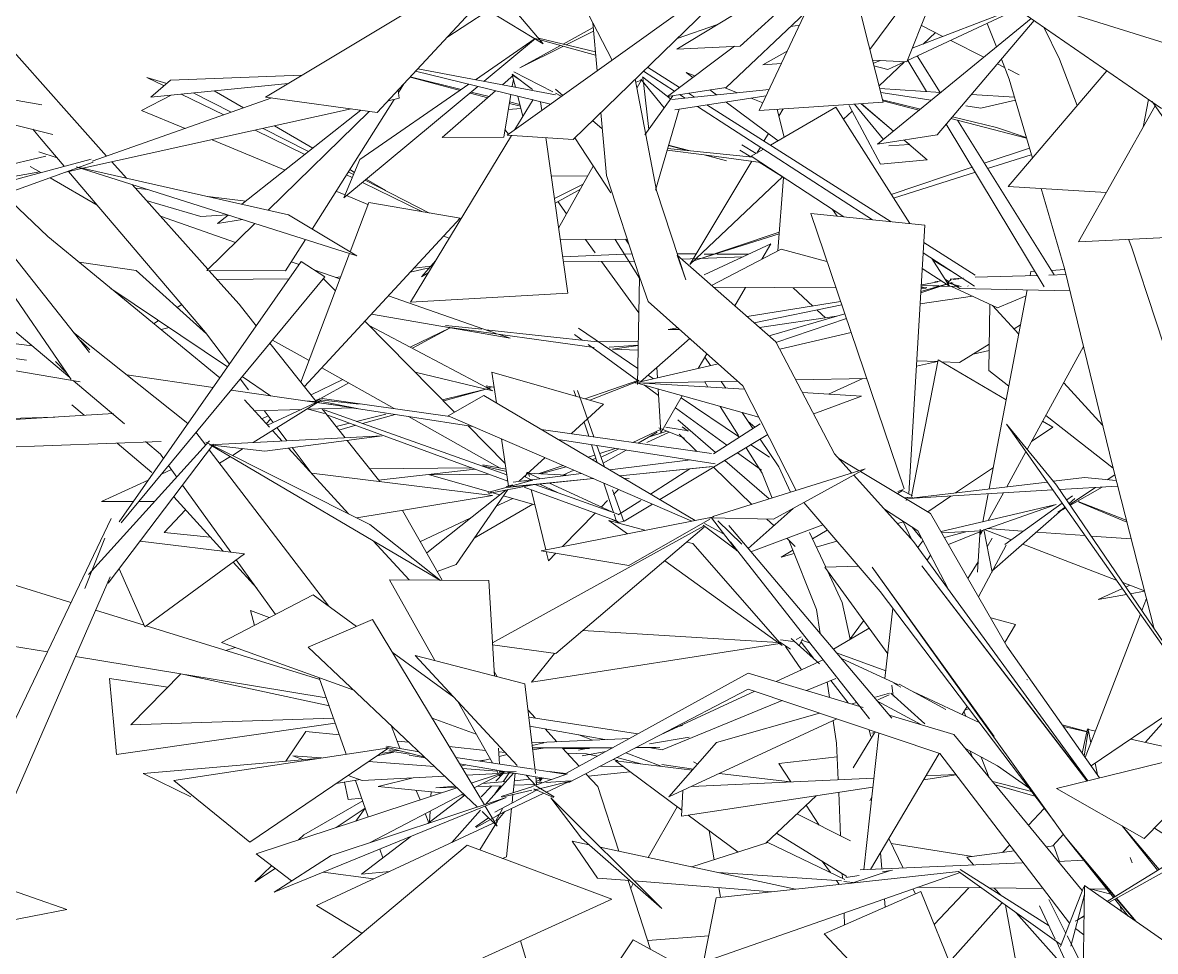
# Model space of a CAD drawing. Header units: millimetres. Extents: x 78096 to 288885, y -20632 to 149556.
# Drawn here: x 250220.4 to 250579.6, y 94909.9 to 95204.4 of the extents above; entities that cross this region are included whole.
import ezdxf

# ---------------------------------------------------------------- set-up
doc = ezdxf.new("R2010")
doc.units = ezdxf.units.MM
doc.layers.add('G-IMPT', color=8, linetype='Continuous', lineweight=9)
doc.layers.add('L-PLNT', color=71, linetype='Continuous', lineweight=9)

# ---------------------------------------------------------------- blocks, each defined once
blk = doc.blocks.new('ZZ-V - Tree Broadleaf 2 - 3dtree rotund SIMPLU-4826084-TOMH A-A')
at = {"layer": 'G-IMPT'}
for p, q in [((24677.07, 95211.89), (24689.08, 95197.71)), ((24689.08, 95197.71), (24671.55, 95208.28)), ((24710.91, 95192.57), (24703.16, 95207.41)), ((24695.35, 95197.64), (24704.9, 95202.92)), ((24706.13, 95189.14), (24704.78, 95204.31)), ((24731.51, 95199.39), (24744.38, 95203.88)), ((24767.59, 95203.23), (24770.33, 95203.64)), ((24808.99, 95203.5), (24815.84, 95200.04)), ((24832.77, 95196.75), (24829.83, 95204.18)), ((24852.81, 95192.83), (24847.77, 95203)), ((24667.6, 95186.33), (24686.55, 95199.42)), ((24686.66, 95199.39), (24670.32, 95185.81)), ((24685.78, 95199.6), (24705.69, 95194.14)), ((24687.56, 95199.51), (24705.59, 95195.17)), ((24705.01, 95201.68), (24696.38, 95197.39)), ((24681.61, 95190.04), (24694.55, 95197.19)), ((24695.48, 95196.94), (24681.61, 95190.04)), ((24818.3, 95198.8), (24828.8, 95193.5)), ((24804.71, 95192.46), (24810.66, 95182.59)), ((24807.69, 95193.85), (24814.9, 95182.31)), ((24836.86, 95186.45), (24834.35, 95192.79)), ((24858.44, 95178.12), (24852.81, 95192.83)), ((24648.55, 95189), (24691.35, 95178.56)), ((24649.29, 95189.8), (24692.95, 95181.52)), ((24679.69, 95188.85), (24692.08, 95182.5)), ((24720.84, 95189.04), (24730.68, 95182.65)), ((24722.12, 95190.28), (24732.27, 95183.85)), ((24734.41, 95188.64), (24736.54, 95187.06)), ((24734.41, 95188.64), (24737.19, 95187.54)), ((24833.1, 95191.33), (24835.38, 95190.18)), ((24836.47, 95189.63), (24840.01, 95187.84)), ((24570.85, 95186.14), (24564.66, 95180.81)), ((24564.66, 95180.81), (24608.18, 95185.17)), ((24570.85, 95186.14), (24612.55, 95187.78)), ((24643.14, 95182.28), (24644.87, 95185.02)), ((24646.82, 95187.13), (24662.69, 95182.94)), ((24646.9, 95187.22), (24663.08, 95183.2)), ((24676.13, 95184.71), (24679.61, 95187.77)), ((24679.21, 95188.07), (24685.65, 95183.25)), ((24680.24, 95183.93), (24679.21, 95187.91)), ((24679.21, 95187.91), (24681.32, 95186.49)), ((24679.25, 95184.31), (24679.6, 95186.39)), ((24724.99, 95151.23), (24718.2, 95186.47)), ((24718.38, 95185.53), (24720.18, 95186.17)), ((24718.75, 95183.62), (24720.21, 95186.23)), ((24720.02, 95186.45), (24727.4, 95177.38)), ((24720.51, 95187.23), (24729.47, 95180.27)), ((24720.78, 95185.82), (24720.64, 95187)), ((24722.56, 95170.58), (24720.82, 95185.47)), ((24844.18, 95161.42), (24836.86, 95186.45)), ((24668.34, 95184.17), (24625.84, 95148.86)), ((24630.89, 95160.97), (24665.49, 95184.87)), ((24657.03, 95167.96), (24673.95, 95182.8)), ((24665.85, 95182.1), (24671.46, 95180.62)), ((24666.23, 95182.42), (24671.91, 95181.01)), ((24676.53, 95168.15), (24678.8, 95181.62)), ((24692.92, 95182.07), (24694.71, 95181.15)), ((24692.95, 95183.32), (24695.26, 95181.36)), ((24760.73, 95183.26), (24729.81, 95180.04)), ((24732.32, 95181.59), (24734.03, 95180.48)), ((24735.15, 95182.02), (24737.07, 95180.8)), ((24741.92, 95183.06), (24744, 95181.52)), ((24746.64, 95183.79), (24750.63, 95182.21)), ((24815.12, 95182.29), (24795.77, 95183.57)), ((24812.07, 95179.79), (24796.09, 95182.28)), ((24838.53, 95180.76), (24824.87, 95181.65)), ((24615.76, 95138.97), (24641.74, 95180.07)), ((24678.32, 95178.8), (24681.82, 95177.88)), ((24681.67, 95178.46), (24678.41, 95179.34)), ((24680.1, 95170.5), (24685.87, 95180.04)), ((24682.64, 95174.7), (24680.98, 95181.09)), ((24688.62, 95176.6), (24688.24, 95179.32)), ((24730.17, 95181.26), (24721.3, 95168.82)), ((24759.76, 95181.19), (24730.84, 95176.77)), ((24738.04, 95177.87), (24793.44, 95141.89)), ((24740.98, 95178.32), (24799.39, 95141.29)), ((24747.05, 95179.25), (24763.55, 95166.99)), ((24755.02, 95180.47), (24758.72, 95179)), ((24795.98, 95159.56), (24786.11, 95178.19)), ((24796.94, 95167.4), (24787.75, 95178.56)), ((24800.17, 95170.05), (24789.89, 95178.71)), ((24800.16, 95170.04), (24789.95, 95178.71)), ((24808.67, 95177.01), (24796.69, 95179.92)), ((24796.77, 95179.61), (24808.22, 95176.64)), ((24827.87, 95177.33), (24823.08, 95178.08)), ((24838.79, 95179.84), (24827.87, 95177.33)), ((24593.45, 95146.81), (24631.25, 95176.64)), ((24601.85, 95144.91), (24633.86, 95176.28)), ((24709.09, 95155.93), (24707.31, 95175.9)), ((24732.13, 95176.97), (24724.64, 95151.33)), ((24761.1, 95165.57), (24781.85, 95177.64)), ((24765.47, 95168.11), (24763.29, 95176.92)), ((24805.3, 95140.69), (24781.85, 95177.64)), ((24832.79, 95171.16), (24818.82, 95174.55)), ((24704.69, 95173.36), (24707.77, 95170.73)), ((24816.87, 95172.27), (24847.95, 95120.69)), ((24818.36, 95174.01), (24842.31, 95167.81)), ((24820.41, 95173.48), (24851.06, 95124.42)), ((24832.79, 95171.16), (24842.25, 95168.03)), ((24646.98, 95115.75), (24678.99, 95168.66)), ((24676.53, 95168.15), (24657.03, 95167.96)), ((24696.87, 95118.65), (24689.85, 95167.97)), ((24699.07, 95167.9), (24710.49, 95150.42)), ((24810.85, 95160.96), (24803.51, 95167.2)), ((24805.27, 95165.74), (24803.54, 95167.2)), ((24728.35, 95164.02), (24740.08, 95162.47)), ((24728.5, 95164.53), (24755.49, 95161.76)), ((24728.77, 95165.46), (24734.68, 95163.89)), ((24735.28, 95163.83), (24728.81, 95165.6)), ((24754.94, 95161.82), (24751.44, 95164.02)), ((24756.56, 95162.93), (24752.04, 95165.67)), ((24755.05, 95162.05), (24758.93, 95164.31)), ((24805.27, 95165.74), (24798.62, 95165.35)), ((24630.89, 95160.97), (24625.84, 95148.86)), ((24740.09, 95162.46), (24747.17, 95160.59)), ((24740.09, 95162.46), (24758.06, 95160.08)), ((24747.17, 95160.59), (24740.5, 95162.41)), ((24755.05, 95162.05), (24784.42, 95142.8)), ((24766.65, 95154.45), (24757.59, 95160.16)), ((24810.85, 95160.96), (24795.98, 95159.56)), ((24693.94, 95139.26), (24704.94, 95158.92)), ((24691.6, 95155.69), (24703.24, 95155.89)), ((24701.76, 95153.24), (24692.6, 95148.63)), ((24719.55, 95123.82), (24709.09, 95155.93)), ((24763.46, 95132.03), (24765.3, 95155.3)), ((24692.81, 95147.2), (24700.86, 95151.64)), ((24734.29, 95122.89), (24724.99, 95151.23)), ((24854.41, 95126.44), (24846.99, 95151.8)), ((24633.71, 95147.38), (24627.82, 95131.75)), ((24633.71, 95147.38), (24662.73, 95142.37)), ((24585.78, 95140.77), (24589.14, 95143.41)), ((24593.65, 95141.98), (24585.78, 95140.77)), ((24613.33, 95089.03), (24662.73, 95142.37)), ((24810.09, 95140.21), (24773.88, 95143.86)), ((24773.88, 95143.86), (24803.56, 95056.55)), ((24782.29, 95143.01), (24780.79, 95145.17)), ((24582.38, 95125.84), (24597.58, 95140.74)), ((24810.09, 95140.21), (24805, 95054.99)), ((24607.35, 95125.66), (24613.66, 95135.64)), ((24715.67, 95135.74), (24694.46, 95135.6)), ((24809.76, 95134.71), (24826.05, 95124.38)), ((24875.59, 95133.35), (24874.69, 95135.71)), ((24627.62, 95131.22), (24612.23, 95090.41)), ((24742.45, 95121.07), (24764.52, 95132.59)), ((24779.04, 95128.67), (24764.52, 95132.59)), ((24809.59, 95131.4), (24825.86, 95120.83)), ((24896.15, 95070.7), (24875.59, 95133.35)), ((24560.01, 95125.79), (24541.85, 95128.47)), ((24650.43, 95123.86), (24654.94, 95128.91)), ((24762.82, 95103.18), (24731.51, 95130.69)), ((24734.29, 95122.89), (24731.51, 95130.69)), ((24817.9, 95120.84), (24812.32, 95129.62)), ((24820.03, 95124.62), (24812.69, 95129.05)), ((24560.01, 95125.79), (24582.24, 95105.75)), ((24607.35, 95125.66), (24582.38, 95125.84)), ((24650.43, 95123.86), (24652.62, 95125.07)), ((24809.27, 95126.5), (24817.9, 95120.84)), ((24845.79, 95124.27), (24826.05, 95123.71)), ((24854.81, 95124.53), (24849.4, 95124.38)), ((24869.66, 95063.51), (24854.41, 95126.44)), ((24585.61, 95122.98), (24608.52, 95123.21)), ((24623.14, 95119.34), (24619.33, 95123.21)), ((24719.61, 95123.64), (24718.97, 95089.66)), ((24722.33, 95116.02), (24719.55, 95123.82)), ((24743.13, 95120.48), (24781.89, 95120.31)), ((24808.8, 95118.69), (24818.6, 95122.04)), ((24816.85, 95121.53), (24808.83, 95119.17)), ((24808.89, 95120.08), (24810.76, 95120.38)), ((24810.5, 95120.18), (24808.92, 95120.61)), ((24814.16, 95122.23), (24809.16, 95121.22)), ((24809.25, 95120.93), (24814.51, 95121.01)), ((24812.57, 95120.94), (24814.73, 95120.9)), ((24813.26, 95122.25), (24815.34, 95122.52)), ((24815.25, 95120.89), (24820.88, 95120.78)), ((24817.8, 95122.23), (24816.49, 95123.06)), ((24817.04, 95122.27), (24818.15, 95121.81)), ((24819.07, 95121.81), (24817.3, 95121.86)), ((24817.3, 95121.86), (24817.86, 95121.81)), ((24817.44, 95122.14), (24818.39, 95123.01)), ((24817.6, 95121.84), (24819.07, 95121.81)), ((24817.67, 95121.85), (24821.6, 95120.79)), ((24818.12, 95123.12), (24821.69, 95123.34)), ((24833.12, 95114.01), (24818.3, 95120.83)), ((24819.08, 95122.99), (24820.87, 95123.22)), ((24821.18, 95120.1), (24819.2, 95121.35)), ((24822.3, 95123.36), (24822.27, 95123.36)), ((24823.73, 95121), (24823.8, 95120.82)), ((24551.98, 95120.16), (24588.95, 95095.26)), ((24696.87, 95118.65), (24646.98, 95115.75)), ((24808.89, 95120.19), (24810.5, 95120.18)), ((24856.12, 95119.38), (24821.18, 95120.1)), ((24833.12, 95114.01), (24842.22, 95117.82)), ((24752.39, 95089.2), (24722.33, 95116.02)), ((24753.72, 95111.18), (24783.36, 95115.96)), ((24783.73, 95114.88), (24755.95, 95109.21)), ((24660.97, 95080.9), (24632.54, 95109.78)), ((24784.68, 95112.09), (24760.69, 95105.05)), ((24762.87, 95102.97), (24785.19, 95110.61)), ((24673.1, 95087.64), (24633.89, 95108.41)), ((24728.65, 95107.13), (24731.74, 95107.63)), ((24728.65, 95107.13), (24732.28, 95107.14)), ((24786.71, 95106.12), (24764.06, 95100.82)), ((24603.21, 95103.77), (24614.81, 95097.25)), ((24719.92, 95090.49), (24735.54, 95104.24)), ((24781.48, 95067.69), (24762.82, 95103.18)), ((24508.5, 95099.75), (24525.16, 95097.33)), ((24744.5, 95096.24), (24719.39, 95090.37)), ((24556.97, 95092.71), (24584.38, 95088.73)), ((24593.57, 95092.15), (24602.56, 95086.09)), ((24618.84, 95094.98), (24641.84, 95082.03)), ((24648.45, 95093.62), (24673.1, 95087.64)), ((24708.21, 95083.41), (24672.77, 95093.56)), ((24672.77, 95093.56), (24674.2, 95083.81)), ((24791.64, 95091.62), (24769.16, 95091.13)), ((24657.16, 95084.77), (24670.84, 95088.18)), ((24670.93, 95088.16), (24657.49, 95084.44)), ((24670.86, 95088.96), (24672.59, 95088.64)), ((24670.95, 95089.2), (24673.33, 95088.83)), ((24671.04, 95088.23), (24672.52, 95088.6)), ((24719.36, 95091.07), (24702.31, 95085.1)), ((24719.49, 95090.85), (24703.87, 95084.65)), ((24720.81, 95090.08), (24718.25, 95090.23)), ((24757.43, 95079.31), (24719.29, 95089.94)), ((24750.68, 95090.72), (24719.35, 95090.04)), ((24752.91, 95088.17), (24720.96, 95090.07)), ((24769.28, 95056.05), (24752.39, 95089.2)), ((24590.06, 95087.91), (24617.17, 95083.97)), ((24597.03, 95071.25), (24618.65, 95084.65)), ((24601.65, 95076.8), (24618.65, 95084.65)), ((24613.78, 95084.46), (24618, 95084.21)), ((24617.12, 95084.57), (24630.05, 95082.04)), ((24630.68, 95083.45), (24617.28, 95084.91)), ((24618.2, 95085.38), (24659.45, 95079.54)), ((24658.94, 95079.76), (24670.26, 95086.15)), ((24737.2, 95046.57), (24670.26, 95086.15)), ((24698.77, 95087.75), (24699.36, 95085.95)), ((24699.93, 95087.71), (24705.11, 95073.07)), ((24789.95, 95085.97), (24771.28, 95087.08)), ((24789.95, 95085.97), (24774.84, 95080.31)), ((24612.41, 95081.77), (24597.54, 95081.3)), ((24628.82, 95082.28), (24614.09, 95081.82)), ((24614.55, 95081.83), (24619.69, 95080.43)), ((24617.49, 95083.93), (24628.82, 95082.28)), ((24617.94, 95083.9), (24621.95, 95083.28)), ((24619.59, 95081.64), (24677.55, 95061.05)), ((24628.2, 95082.26), (24629.79, 95082.07)), ((24628.49, 95082.27), (24666.77, 95076.37)), ((24708.21, 95083.41), (24697.98, 95074.08)), ((24534.17, 95079.32), (24479.75, 95077.62)), ((24601.25, 95077.24), (24602.6, 95078.68)), ((24620.41, 95080.09), (24677.85, 95059.05)), ((24623.37, 95076.36), (24627.67, 95077.43)), ((24629.89, 95077.98), (24639.17, 95080.3)), ((24642.1, 95080.17), (24631.78, 95077.31)), ((24646.3, 95079.53), (24675.43, 95063.14)), ((24658.94, 95079.76), (24736.14, 95046.36)), ((24702.02, 95077.77), (24703.48, 95073.3)), ((24757.87, 95077.18), (24743.06, 95067.68)), ((24629.63, 95076.72), (24624.26, 95075.23)), ((24677.03, 95064.58), (24665.18, 95076.62)), ((24688.36, 95075.44), (24742.39, 95067.79)), ((24760.25, 95073.77), (24726.03, 95053.17)), ((24851.89, 95057.75), (24835.96, 95077.06)), ((24907.7, 94975.3), (24835.96, 95077.06)), ((24675.88, 95072.43), (24678.09, 95057.39)), ((24693.84, 95072.2), (24743.56, 95064.54)), ((24704.36, 95070.58), (24706.22, 95064.89)), ((24706.08, 95070.32), (24708.48, 95063.55)), ((24586.44, 95064.69), (24589.86, 95066.81)), ((24590.47, 95067.18), (24593.91, 95069.32)), ((24689.64, 95066.48), (24681.43, 95058.98)), ((24786.97, 95061.59), (24781.48, 95067.69)), ((24666.42, 95063.23), (24634.04, 95062.9)), ((24636.87, 95059.33), (24667.51, 95062.83)), ((24669.8, 95063.88), (24677.41, 95062.04)), ((24677.3, 95062.8), (24669.87, 95064.15)), ((24710.15, 95062.56), (24735.72, 95065.75)), ((24742.7, 95063.62), (24713.35, 95060.67)), ((24713.35, 95060.67), (24741.87, 95063.53)), ((24713.38, 95060.65), (24742.7, 95063.62)), ((24735.61, 95062.9), (24723.13, 95054.89)), ((24791.15, 95062.9), (24742.87, 95047.76)), ((24791.15, 95062.9), (24762.09, 95046.94)), ((24789.31, 95062.32), (24782.78, 95066.23)), ((24882.83, 95012.16), (24869.66, 95063.51)), ((24548.99, 95052.51), (24563.8, 95059.34)), ((24567.97, 95061.26), (24571.14, 95062.73)), ((24615.56, 95061.57), (24673.02, 95054.47)), ((24653.04, 95061.07), (24671.84, 95061.25)), ((24675.31, 95054.68), (24653.04, 95061.07)), ((24671.53, 95055.38), (24685.67, 95059.34)), ((24705, 95059.83), (24679.43, 95057.27)), ((24679.49, 95058.74), (24701.25, 95061.45)), ((24679.85, 95057.27), (24705.05, 95059.81)), ((24683.03, 95058.71), (24685.81, 95059.37)), ((24685.21, 95059.45), (24683.09, 95060.49)), ((24683.98, 95061.88), (24683.43, 95060.45)), ((24688.02, 95059.81), (24684.25, 95061.55)), ((24684.29, 95061.88), (24684.72, 95060.45)), ((24696.58, 95060.87), (24684.37, 95061.5)), ((24685.63, 95057.89), (24705, 95059.83)), ((24716.29, 95059.86), (24714.57, 95059.95)), ((24806.51, 95039.89), (24787.56, 95060.93)), ((24811.92, 95048.78), (24789.69, 95062.1)), ((24860.69, 95060.15), (24850.88, 95058.98)), ((24860.69, 95060.15), (24870.77, 95059.19)), ((24652.12, 95036.27), (24677.3, 95056.26)), ((24677.8, 95056.36), (24661.45, 95032.56)), ((24671.67, 95055.05), (24686.25, 95057.98)), ((24677.3, 95057.35), (24679.45, 95057.86)), ((24677.49, 95057.01), (24686.58, 95057.98)), ((24683.02, 95057.15), (24712.84, 95046.22)), ((24689.85, 95037.22), (24685.27, 95056.33)), ((24686.36, 95057.92), (24713.07, 95048.44)), ((24693.56, 95055.37), (24688, 95058.09)), ((24710.82, 95049.24), (24691.06, 95058.4)), ((24708.33, 95058.39), (24711.38, 95049.04)), ((24711.06, 95056.25), (24714.61, 95046.21)), ((24712.91, 95056.41), (24711.34, 95054.81)), ((24801.39, 95055.09), (24802.98, 95056.01)), ((24803.24, 95056.35), (24801.49, 95055.78)), ((24806.17, 95054.37), (24803.12, 95055.99)), ((24848.87, 95058.74), (24804.92, 95053.49)), ((24804.92, 95053.49), (24850.66, 95056.21)), ((24851.89, 95057.75), (24907.34, 94976.05)), ((24852.85, 95056.34), (24871.22, 95057.44)), ((24548.99, 95052.51), (24559.02, 95052.52)), ((24560.72, 95052.52), (24565.81, 95052.53)), ((24630, 95047.33), (24673.02, 95054.47)), ((24686.41, 95051.49), (24676.42, 95054.36)), ((24686.41, 95051.49), (24686.1, 95052.89)), ((24709.46, 95052.89), (24707.43, 95050.81)), ((24720.01, 95052.89), (24712.85, 95048.3)), ((24795.96, 95023.98), (24771.69, 95052.21)), ((24806.28, 95053.82), (24803.64, 95053.77)), ((24804.63, 95053.96), (24804.13, 95052.89)), ((24568.88, 95042.72), (24575.65, 95049.94)), ((24705.61, 95048.95), (24695.14, 95038.26)), ((24711.53, 95048.57), (24712.29, 95046.24)), ((24723.68, 95051.75), (24714.72, 95046.36)), ((24754.03, 95037.68), (24768.33, 95050.37)), ((24807.84, 95043.23), (24797.25, 95050.17)), ((24836.1, 95006.71), (24811.92, 95048.78)), ((24688.42, 95036.94), (24743.17, 95047.75)), ((24709.87, 95046.58), (24721.24, 95043.42)), ((24709.87, 95046.58), (24715.76, 95042.34)), ((24712.92, 95045.89), (24710.46, 95047.1)), ((24714.72, 95046.36), (24712.92, 95045.89)), ((24716.24, 95032.23), (24741.85, 95046.99)), ((24739.81, 95045.1), (24749.97, 95037.49)), ((24740.22, 95045.6), (24746.28, 95042.31)), ((24741.69, 95047.39), (24762.09, 95046.94)), ((24742.43, 95047.33), (24750.44, 95036.88)), ((24744.44, 95046.42), (24752.01, 95039.03)), ((24747.9, 95044.93), (24799.61, 94983.8)), ((24754.92, 95036.63), (24777.71, 95045.21)), ((24583.49, 95041.29), (24568.88, 95042.72)), ((24672.97, 95007.7), (24740.09, 95044.8)), ((24740.09, 95044.38), (24693.04, 95004.35)), ((24817.45, 95024.85), (24807.84, 95043.23)), ((24734.6, 95039.7), (24736.46, 95039.19)), ((24736.46, 95039.19), (24764.88, 95006.92)), ((24748.41, 95039.76), (24792.54, 94983.66)), ((24861.74, 94963.99), (24806.51, 95039.89)), ((24688.42, 95036.94), (24716.24, 95032.23)), ((24690.69, 95033.72), (24689.98, 95036.67)), ((24693.07, 95036.15), (24690.69, 95033.72)), ((24655.47, 95030.38), (24661.45, 95032.56)), ((24727.63, 95033.78), (24764.88, 95006.92)), ((24778.35, 95031.76), (24789.05, 95032.02)), ((24778.35, 95031.76), (24798.3, 95004.23)), ((24832.02, 94978.03), (24793.36, 95031.73)), ((24854.57, 94946.22), (24793.36, 95031.73)), ((24861.57, 94963.95), (24809.1, 95032.15)), ((24861.48, 94963.93), (24809.1, 95032.15)), ((24518.8, 95026.9), (24539.3, 95020.54)), ((24640.33, 95027.71), (24671.83, 95027.56)), ((24640.33, 95027.71), (24654.72, 95002.09)), ((24671.83, 95027.56), (24673.58, 94997.22)), ((24851.28, 94950.82), (24795.96, 95023.98)), ((24616.1, 95022.99), (24587.07, 95007.82)), ((24616.1, 95022.99), (24629.86, 95012.97)), ((24880.35, 95021.81), (24878.88, 95017.98)), ((24547.12, 95018.12), (24562.46, 95013.36)), ((24799.91, 95018.76), (24797.43, 94996.39)), ((24878.43, 95016.82), (24860.96, 94971.39)), ((24563.13, 95013.16), (24618.24, 94996.07)), ((24614.54, 95006.41), (24634.88, 95015.12)), ((24634.88, 95015.12), (24670.42, 94956.38)), ((24838.81, 95013.51), (24830.97, 95015.63)), ((24838.81, 95013.51), (24835.45, 95007.84)), ((24763.54, 95007.89), (24701.59, 95011.62)), ((24767.71, 95009.11), (24776.72, 95001.06)), ((24770.9, 95009.63), (24769.27, 95008.75)), ((24771.33, 95009.06), (24770.27, 95006.82)), ((24781.08, 95005.71), (24792.39, 95012.39)), ((24510.05, 95008.42), (24531.8, 95004.85)), ((24628.97, 94992.75), (24587.07, 95007.82)), ((24588.37, 95005.33), (24591.35, 95006.28)), ((24614.54, 95006.41), (24668.17, 94955.63)), ((24673.01, 95007.07), (24693.04, 95004.35)), ((24685.31, 94995.29), (24764.08, 95007.48)), ((24764.01, 95008.1), (24767.51, 95005.76)), ((24764.35, 95008.67), (24768.33, 95008.16)), ((24765.89, 95006.62), (24770.92, 94999.16)), ((24774.81, 95002.84), (24770.82, 95007.98)), ((24773.67, 95007.64), (24771.1, 95008.58)), ((24865.52, 94964.92), (24836.1, 95006.71)), ((24540.7, 95003.39), (24574.12, 94997.9)), ((24641.16, 95004.74), (24660.75, 94990.47)), ((24648.49, 95003.7), (24683.27, 94994.72)), ((24648.49, 95003.7), (24680.79, 94968.84)), ((24685.31, 94995.29), (24692.62, 95004.41)), ((24777.84, 95002.35), (24762.98, 94995.5)), ((24797.7, 94998.81), (24782.05, 95004.56)), ((24801.72, 94994.4), (24783.47, 95002.88)), ((24754.06, 94998.17), (24696.26, 94966.26)), ((24790.51, 94987.28), (24754.06, 94998.17)), ((24551.51, 94996.44), (24553.71, 94972.3)), ((24551.51, 94996.44), (24569.97, 94993.67)), ((24574.18, 94997.95), (24558.24, 94981.73)), ((24574.18, 94997.95), (24621.33, 94987.78)), ((24575.37, 94997.69), (24620.27, 94990.32)), ((24683.27, 94994.72), (24686.57, 94966.28)), ((24781.82, 94996.45), (24772.55, 94992.65)), ((24785.79, 94988.69), (24780.26, 94995.81)), ((24800.23, 94994.99), (24802.48, 94993.68)), ((24801.97, 94994.67), (24816.71, 94986.55)), ((24842.45, 94996.08), (24842.61, 94996.04)), ((24754.06, 94993.08), (24697.21, 94963.43)), ((24756.17, 94992.37), (24726.24, 94978.57)), ((24814.86, 94972.61), (24754.06, 94993.08)), ((24794.47, 94990.5), (24798.85, 94991.75)), ((24795.19, 94989.64), (24798.75, 94991.29)), ((24799.32, 94991.82), (24810.04, 94982.03)), ((24799.64, 94994.29), (24800.05, 94990.8)), ((24827.33, 94982.5), (24806.46, 94992.2)), ((24662.02, 94989.1), (24672.95, 94969.64)), ((24764.79, 94989.46), (24726.76, 94973.85)), ((24786.92, 94988.35), (24788.49, 94988.8)), ((24808.99, 94981.75), (24794.9, 94989.38)), ((24823.47, 94987.6), (24821.93, 94985)), ((24622.55, 94983.85), (24558.24, 94981.73)), ((24667.82, 94978.77), (24653.82, 94983.81)), ((24719.05, 94978.84), (24684.49, 94984.22)), ((24744.05, 94976.12), (24776.73, 94985.44)), ((24819.29, 94978.68), (24798.76, 94984.81)), ((24823.05, 94984.49), (24822.49, 94985.95)), ((24824.07, 94986.81), (24822.81, 94986.49)), ((24862.82, 94968.74), (24889.36, 94986.67)), ((24553.71, 94972.3), (24623.12, 94982.23)), ((24708.6, 94977.07), (24684.83, 94981.28)), ((24728.95, 94958.88), (24782.2, 94983.61)), ((24730.66, 94980.88), (24733.19, 94981.48)), ((24853.65, 94981.78), (24861.42, 94979.62)), ((24861.49, 94979.52), (24854.07, 94981.19)), ((24861.62, 94980.45), (24859.98, 94972.79)), ((24862.04, 94980.45), (24860.64, 94971.85)), ((24862, 94980.24), (24864.18, 94979.75)), ((24613.76, 94979.64), (24607.48, 94970.17)), ((24613.76, 94979.64), (24624.43, 94978.52)), ((24642.77, 94976.58), (24646.45, 94976.19)), ((24685.44, 94976.01), (24716.5, 94977.43)), ((24722.73, 94975.66), (24735.31, 94977.86)), ((24795.52, 94979.12), (24790.72, 94935.79)), ((24794.69, 94979.4), (24793.28, 94979.05)), ((24860.01, 94929.2), (24819.29, 94978.68)), ((24862.74, 94976.02), (24861.94, 94979.87)), ((24875.4, 94977.23), (24892.78, 94973.34)), ((24639.46, 94974.38), (24571.87, 94964.05)), ((24595.99, 94944.54), (24640.11, 94974.48)), ((24641.72, 94973.08), (24636.28, 94971.88)), ((24637.52, 94972.72), (24641.72, 94973.08)), ((24639.17, 94974.64), (24651.18, 94971.62)), ((24649.75, 94973.19), (24639.33, 94974.94)), ((24640.14, 94973.52), (24646.57, 94972.44)), ((24640.26, 94973.82), (24643.55, 94973.54)), ((24659.25, 94974.84), (24670.71, 94973.63)), ((24674.89, 94974.38), (24675.19, 94969.3)), ((24674.96, 94973.18), (24676.95, 94972.97)), ((24685.54, 94975.17), (24689.28, 94976)), ((24711.15, 94974.48), (24685.63, 94974.39)), ((24685.63, 94974.33), (24711.11, 94974.46)), ((24685.64, 94974.3), (24690.11, 94974.47)), ((24685.7, 94973.79), (24689.73, 94974.47)), ((24686.91, 94974.39), (24711.12, 94974.46)), ((24703.72, 94974.27), (24695.29, 94974.26)), ((24700.3, 94973.7), (24703.17, 94974.38)), ((24701.41, 94971.93), (24708.92, 94973.25)), ((24718.39, 94974.48), (24726.09, 94974.5)), ((24718.42, 94974.5), (24724.74, 94974.53)), ((24724.74, 94974.53), (24718.44, 94974.51)), ((24726.76, 94973.85), (24722.54, 94974.6)), ((24744.05, 94976.12), (24728.95, 94958.88)), ((24833.13, 94968.7), (24822.99, 94974.19)), ((24825.06, 94971.67), (24824.41, 94973.41)), ((24907.3, 94975.13), (24851.81, 94961.56)), ((24945.82, 94974.03), (24867.95, 94925.72)), ((24879.68, 94945.67), (24907.68, 94974.38)), ((24562.17, 94966.31), (24617.44, 94971.01)), ((24613.17, 94970.65), (24609.62, 94971.91)), ((24609.62, 94971.91), (24618.79, 94971.22)), ((24633.66, 94970.1), (24654.55, 94968.53)), ((24651.66, 94971.27), (24646.52, 94972.15)), ((24685.93, 94967.66), (24661.32, 94971.42)), ((24691.73, 94964.38), (24662.54, 94969.39)), ((24668.87, 94970.27), (24670.25, 94970.48)), ((24669.19, 94970.22), (24672.21, 94970.96)), ((24675.05, 94971.67), (24677.58, 94972.29)), ((24696.66, 94972.76), (24702.75, 94972.59)), ((24706.31, 94971.8), (24702.75, 94972.58)), ((24712.7, 94970.41), (24711.21, 94970.73)), ((24736.37, 94967.35), (24711.98, 94970.29)), ((24733.01, 94954.64), (24711.98, 94970.29)), ((24814.64, 94972.68), (24792.86, 94935.88)), ((24855.96, 94918.86), (24814.86, 94972.61)), ((24830.33, 94965.26), (24827.97, 94971.49)), ((24864.84, 94965.88), (24864.07, 94969.59)), ((24562.17, 94966.31), (24577.27, 94958.89)), ((24662.98, 94968.68), (24664.5, 94969.06)), ((24663.48, 94967.85), (24674.42, 94967.03)), ((24664.73, 94965.78), (24674.83, 94966.29)), ((24674.91, 94966.14), (24666.24, 94963.29)), ((24667.18, 94961.74), (24675.15, 94965.91)), ((24670.77, 94956.49), (24679.63, 94966.46)), ((24674.05, 94963.82), (24676.5, 94966.38)), ((24674.21, 94967.39), (24675.42, 94965.24)), ((24675.13, 94966.81), (24680.49, 94966.96)), ((24680.49, 94966.96), (24675.19, 94966.82)), ((24675.31, 94967.2), (24675.42, 94965.24)), ((24675.33, 94966.82), (24677.23, 94966.87)), ((24676.73, 94966.74), (24675.36, 94966.29)), ((24675.37, 94966.03), (24676.73, 94966.74)), ((24675.98, 94966.35), (24679.28, 94966.52)), ((24676.41, 94963.7), (24678.31, 94966.47)), ((24679.5, 94960.22), (24680.12, 94966.37)), ((24696.8, 94966.17), (24685.47, 94962.16)), ((24696.01, 94966.12), (24686.41, 94967.58)), ((24690.95, 94966.89), (24696.26, 94966.26)), ((24767.42, 94963.61), (24744.97, 94966.32)), ((24809.7, 94964.33), (24820.01, 94965.88)), ((24810.43, 94965.56), (24819.92, 94965.99)), ((24843.8, 94961.27), (24833.13, 94968.7)), ((24595.99, 94944.54), (24571.87, 94964.05)), ((24623.44, 94963.17), (24630.99, 94964.35)), ((24631.66, 94964.11), (24627.17, 94965.7)), ((24631.66, 94964.11), (24657.82, 94965.43)), ((24636.69, 94962.18), (24647.8, 94964.93)), ((24661.14, 94962.29), (24655, 94961.72)), ((24667.99, 94962.16), (24676.06, 94962.44)), ((24669.34, 94958.91), (24672.61, 94962.32)), ((24677.25, 94963.78), (24669.76, 94963.09)), ((24673.73, 94959.82), (24675.52, 94962.42)), ((24679.74, 94962.57), (24686.38, 94962.79)), ((24684.82, 94964.49), (24679.89, 94964.03)), ((24683.63, 94965.77), (24686.6, 94962.56)), ((24686.12, 94961.07), (24698.18, 94963.99)), ((24688.67, 94963.52), (24686.67, 94963.45)), ((24686.69, 94965.24), (24686.98, 94962.7)), ((24692.53, 94958.92), (24686.72, 94962.43)), ((24688.89, 94964.86), (24686.75, 94964.67)), ((24688.66, 94964.57), (24686.85, 94963.8)), ((24687.73, 94964.52), (24689.28, 94964.8)), ((24687.81, 94963.6), (24688.1, 94963.52)), ((24687.94, 94963.85), (24688.66, 94964.57)), ((24689.91, 94960.31), (24697.27, 94963.77)), ((24689.93, 94963.5), (24697.75, 94963.96)), ((24736.09, 94962.19), (24793.94, 94964.81)), ((24831.6, 94963.72), (24843.92, 94960.55)), ((24832.4, 94962.75), (24845, 94959.12)), ((24845, 94959.13), (24832.4, 94962.75)), ((24832.51, 94962.71), (24845.01, 94959.11)), ((24661.67, 94961.78), (24597.98, 94940.81)), ((24603.72, 94928.69), (24677.36, 94958.66)), ((24621.77, 94940.34), (24677.36, 94958.66)), ((24634.17, 94944.43), (24663.67, 94959.89)), ((24636.69, 94962.18), (24656.75, 94960.17)), ((24652.48, 94950.46), (24664.18, 94959.41)), ((24653.43, 94959.07), (24653.51, 94960.49)), ((24655, 94961.72), (24661.51, 94961.94)), ((24662.99, 94959.54), (24664.16, 94959.42)), ((24673.7, 94954.03), (24686.94, 94961.05)), ((24674.36, 94952.98), (24689.3, 94960.02)), ((24675.77, 94959.05), (24685.44, 94962.09)), ((24675.9, 94958.8), (24685.4, 94961.04)), ((24679.17, 94956.93), (24679.45, 94959.71)), ((24692.37, 94958.68), (24686.07, 94961.43)), ((24726.64, 94923.52), (24691.46, 94958.63)), ((24691.46, 94958.63), (24701.18, 94945.84)), ((24732.92, 94952.81), (24793.62, 94961.92)), ((24733.34, 94960.92), (24732.92, 94952.81)), ((24775.62, 94959.22), (24759.71, 94944.21)), ((24879.68, 94945.67), (24851.81, 94961.56)), ((24631.81, 94957.59), (24613.16, 94946.9)), ((24623.39, 94949.18), (24632.6, 94955.35)), ((24629.63, 94951.23), (24632.63, 94955.26)), ((24670.68, 94955.94), (24674.49, 94949.64)), ((24674.04, 94951.32), (24676.11, 94955.09)), ((24677.45, 94939.86), (24678.99, 94955.16)), ((24653.01, 94950.87), (24653.19, 94954.4)), ((24660.08, 94944.46), (24669.17, 94954.69)), ((24667.63, 94949.4), (24671.76, 94952.24)), ((24667.8, 94949.19), (24676.63, 94954.19)), ((24669.66, 94954.22), (24674.49, 94949.64)), ((24674.22, 94951.09), (24676.86, 94954.2)), ((24750.84, 94941.38), (24735.05, 94953.13)), ((24673.15, 94950.57), (24617.2, 94924.43)), ((24668.91, 94942.1), (24674.58, 94951.23)), ((24883.9, 94935.62), (24872.62, 94949.7)), ((24884.35, 94935.9), (24872.74, 94949.63)), ((24891.8, 94943.32), (24882.88, 94948.95)), ((24611.45, 94945.25), (24613.16, 94946.9)), ((24631.47, 94934.4), (24647.09, 94946.34)), ((24698.28, 94944.87), (24706.32, 94933.14)), ((24698.28, 94944.87), (24703.58, 94943.73)), ((24726.64, 94923.52), (24701.18, 94945.84)), ((24736.24, 94936.7), (24760.33, 94944.41)), ((24784.75, 94932.71), (24760.33, 94944.41)), ((24870.44, 94927.27), (24854.57, 94946.22)), ((24869.91, 94926.94), (24854.57, 94946.22)), ((24858.21, 94941.65), (24854.57, 94946.22)), ((24904.65, 94945.66), (24868.43, 94925.38)), ((24609.23, 94932.25), (24597.98, 94940.81)), ((24707.16, 94942.96), (24769.12, 94929.63)), ((24823.4, 94939.77), (24838.48, 94941.73)), ((24848.61, 94943.05), (24850.99, 94943.36)), ((24850.99, 94943.36), (24852.76, 94938.44)), ((24870.34, 94927.21), (24858.21, 94941.65)), ((24603.72, 94928.69), (24621.77, 94940.34)), ((24677.45, 94939.86), (24676.17, 94939.39)), ((24789.58, 94935.74), (24841, 94937.93)), ((24823.4, 94939.77), (24825.62, 94937.28)), ((24852.42, 94938.42), (24860.5, 94938.77)), ((24875.19, 94939.62), (24875.8, 94937.99)), ((24597.64, 94931.92), (24602.94, 94937.04)), ((24597.64, 94931.92), (24604.03, 94936.2)), ((24635.24, 94932.86), (24619.26, 94935.01)), ((24631.47, 94934.4), (24640.4, 94935.27)), ((24739.85, 94906.45), (24821.25, 94934.93)), ((24820.77, 94935.24), (24743.95, 94926.89)), ((24744.59, 94934.91), (24783.69, 94932.27)), ((24785.03, 94933.27), (24789.29, 94933.94)), ((24786.91, 94931.56), (24799.2, 94935.53)), ((24796.7, 94935.11), (24799.79, 94935.6)), ((24820.77, 94935.27), (24853.27, 94911.95)), ((24821.25, 94935.85), (24849.47, 94917.97)), ((24706.32, 94933.14), (24716.58, 94932.33)), ((24717.91, 94932.23), (24761.49, 94928.8)), ((24784.43, 94932.06), (24787.28, 94931.75)), ((24807.78, 94930.21), (24828.09, 94930.02)), ((24830.49, 94930), (24847.57, 94929.84)), ((24832.1, 94929.98), (24834.15, 94927.68)), ((24860.49, 94930.41), (24853.07, 94911.49)), ((24860.3, 94898.97), (24860.7, 94930.79)), ((24891.87, 94908.99), (24860.7, 94930.79)), ((24739.85, 94906.45), (24743.95, 94926.89)), ((24808.81, 94928.9), (24778.19, 94915.41)), ((24808.81, 94928.9), (24820.89, 94899.27)), ((24849.44, 94926.31), (24854.85, 94915.57)), ((24860.67, 94927.94), (24856.42, 94911.54)), ((24862.26, 94929.7), (24867.76, 94929.64)), ((24862.53, 94929.69), (24869.02, 94928.06)), ((24874.57, 94921.09), (24870.32, 94926.43)), ((24876.77, 94919.55), (24870.77, 94926.69)), ((24877.08, 94919.34), (24870.87, 94926.75)), ((24631.53, 94915.62), (24617.2, 94924.43)), ((24846.46, 94924.34), (24851.44, 94913.78)), ((24872.02, 94924.29), (24872.45, 94922.57)), ((24839.08, 94922.13), (24857.03, 94901.93)), ((24860.58, 94920.98), (24857.8, 94919.43)), ((24860.58, 94921.15), (24858.59, 94919.92)), ((24860.5, 94915.14), (24857.87, 94917.11)), ((24709.1, 94901.02), (24717.62, 94913.54)), ((24717.62, 94913.54), (24769.73, 94885.09)), ((24778.19, 94915.41), (24789.33, 94903.51)), ((24851.82, 94912.99), (24859.84, 94895.98)), ((24855.22, 94914.83), (24860.37, 94904.61))]:
    blk.add_line(p, q, dxfattribs=at)
blk = doc.blocks.new('ZZ-V - Tree Broadleaf 2 - 3dtree rotund SIMPLU-4826109-TOMH A-A')
at = {"layer": 'G-IMPT'}
for p, q in [((24690.66, 95234.64), (24600.94, 95180.83)), ((24636.44, 95175.93), (24690.82, 95234.62)), ((24783.57, 95231.74), (24757.56, 95176.54)), ((24757.63, 95224.76), (24698.56, 95167.41)), ((24780.8, 95225.87), (24731.42, 95196.06)), ((24658.47, 95199.71), (24691.81, 95221.54)), ((24677.65, 95168.75), (24754.6, 95223.85)), ((24751.55, 95197.01), (24778.92, 95221.87)), ((24538.7, 95175.41), (24506.3, 95211.81)), ((24836.11, 95211.06), (24885.09, 95177.21)), ((24842.51, 95211.66), (24909.98, 95190.47)), ((24747.03, 95183.85), (24772.17, 95207.55)), ((24796.87, 95179.18), (24789.93, 95206.74)), ((24792.66, 95195.91), (24801.54, 95207.83)), ((24804.4, 95192.03), (24811.08, 95208.72)), ((24804.54, 95192.38), (24839.52, 95208.71)), ((24806.1, 95196.29), (24839.11, 95208.99)), ((24843.78, 95205.76), (24795.06, 95165.86)), ((24813.95, 95168.84), (24844.8, 95205.06)), ((24813.42, 95201.26), (24809.58, 95197.63)), ((24728.47, 95180.99), (24749.69, 95196.92)), ((24751.55, 95197.01), (24731.42, 95196.06)), ((24758.73, 95191.09), (24766.44, 95195.38)), ((24793.5, 95192.55), (24804.4, 95192.03)), ((24793.76, 95191.54), (24796.06, 95192.43)), ((24764.59, 95191.45), (24758.73, 95191.09)), ((24798.39, 95189.51), (24793.95, 95190.77)), ((24803.52, 95191.91), (24795.56, 95184.39)), ((24798.39, 95189.51), (24803.85, 95192.06)), ((24836.5, 95152.41), (24867.84, 95189.13)), ((24488.37, 95185.42), (24530.09, 95178.39)), ((24563.4, 95187.05), (24569.65, 95185.11)), ((24563.4, 95187.05), (24568.83, 95184.4)), ((24571.04, 95181.45), (24561.71, 95176.6)), ((24574.24, 95181.77), (24587.75, 95175.18)), ((24578.08, 95182.15), (24590.14, 95176.02)), ((24584.69, 95182.81), (24594.03, 95177.38)), ((24643.35, 95180.43), (24643.05, 95183.05)), ((24747.03, 95183.85), (24728.47, 95180.99)), ((24485.92, 95180.82), (24533.55, 95168.93)), ((24603.01, 95180.54), (24546.06, 95160.53)), ((24636.44, 95175.93), (24600.94, 95180.83)), ((24643.35, 95180.43), (24639.91, 95179.67)), ((24796.87, 95179.18), (24757.56, 95176.54)), ((24858.8, 95134.92), (24883.13, 95178.04)), ((24880.99, 95180.04), (24879.3, 95171.25)), ((24886.37, 95173.33), (24882.21, 95179.38)), ((24550.59, 95162.12), (24538.7, 95175.41)), ((24628.17, 95177.07), (24543.01, 95158.22)), ((24561.71, 95176.6), (24575.48, 95170.87)), ((24682, 95177.17), (24678, 95176.89)), ((24763.83, 95174.76), (24765.2, 95177.05)), ((24787.07, 95176.38), (24784.3, 95173.76)), ((24529.87, 95167.47), (24527.22, 95170.62)), ((24600.24, 95170.88), (24614.66, 95163.55)), ((24603.84, 95171.68), (24616, 95164.61)), ((24676.94, 95170.58), (24678.06, 95169.04)), ((24537.18, 95158.86), (24529.87, 95167.47)), ((24584.05, 95167.3), (24607.2, 95157.67)), ((24597.7, 95170.32), (24613.48, 95162.63)), ((24677.65, 95168.75), (24698.56, 95167.41)), ((24759.07, 95166.85), (24760.51, 95169.25)), ((24813.95, 95168.84), (24795.06, 95165.86)), ((24529.08, 95163.45), (24534.9, 95161.54)), ((24756.8, 95163.07), (24757.93, 95164.95)), ((24843.24, 95164.63), (24828.94, 95159.83)), ((24545.71, 95161.15), (24504.56, 95150.11)), ((24546.29, 95160.14), (24506.93, 95145.94)), ((24510.59, 95157.12), (24531.29, 95162.11)), ((24556.89, 95155.08), (24552.25, 95160.26)), ((24735.55, 95127.73), (24755.25, 95160.49)), ((24843.85, 95162.54), (24829.97, 95158.18)), ((24513.49, 95154.33), (24529.41, 95157.1)), ((24526.4, 95158.84), (24529.79, 95156.88)), ((24542.66, 95158.14), (24537.7, 95157.04)), ((24581.92, 95106.17), (24538.56, 95157.23)), ((24629.92, 95130.49), (24540.94, 95158.68)), ((24540.94, 95158.68), (24608.25, 95143.47)), ((24626.66, 95156.2), (24628.52, 95155.29)), ((24627.25, 95157.15), (24628.94, 95156.29)), ((24627.68, 95157.83), (24629.21, 95156.94)), ((24825.14, 95158.56), (24799.43, 95149.93)), ((24826.1, 95156.96), (24800.15, 95148.8)), ((24500.67, 95156.09), (24545.12, 95099.79)), ((24532.66, 95155.22), (24547.62, 95146.56)), ((24582.74, 95126.19), (24558.7, 95153.06)), ((24631.71, 95153.74), (24650.78, 95144.43)), ((24632.56, 95154.44), (24653, 95144.05)), ((24632.95, 95154.77), (24639.17, 95151.15)), ((24764.97, 95155.51), (24735.55, 95127.73)), ((24497.78, 95151.85), (24539.32, 95091.22)), ((24531.98, 95136.57), (24518.05, 95149.95)), ((24563.64, 95151.49), (24559.68, 95151.96)), ((24594.73, 95147.82), (24582.71, 95149.24)), ((24623.34, 95150.95), (24626.22, 95149.76)), ((24626.69, 95149.56), (24633.47, 95146.74)), ((24836.5, 95152.41), (24867.64, 95150.6)), ((24580.5, 95142.95), (24563.19, 95148.04)), ((24693.66, 95147.68), (24696.49, 95143.81)), ((24567.68, 95143.02), (24591.45, 95134.73)), ((24588.95, 95143.47), (24580.5, 95142.95)), ((24629.92, 95130.49), (24608.25, 95143.47)), ((24586.54, 95091.82), (24531.98, 95136.57)), ((24657.51, 95136.74), (24659.24, 95136.02)), ((24702.44, 95135.65), (24705.55, 95131.4)), ((24719.61, 95123.36), (24711.89, 95135.63)), ((24716.17, 95134.2), (24715.13, 95135.73)), ((24763.88, 95137.4), (24736.76, 95128.87)), ((24763.93, 95138.02), (24736.82, 95128.92)), ((24908.06, 95137.39), (24858.8, 95134.92)), ((24717.15, 95131.08), (24695.23, 95130.18)), ((24737.55, 95131.05), (24731.61, 95131.06)), ((24740.09, 95124.4), (24761.26, 95134.24)), ((24743.11, 95131.03), (24740.09, 95131.04)), ((24761.26, 95134.24), (24758.44, 95129.41)), ((24612.33, 95128.66), (24554.54, 95046.12)), ((24609.17, 95128.54), (24611.65, 95127.68)), ((24612.33, 95128.66), (24619.78, 95123.76)), ((24695.47, 95128.52), (24717.92, 95128.82)), ((24707.54, 95128.68), (24719.4, 95112.43)), ((24752.49, 95130.17), (24732.99, 95129.39)), ((24754.29, 95131.01), (24744.1, 95131.03)), ((24592.6, 95115.18), (24583.05, 95125.84)), ((24616.27, 95126.07), (24624.58, 95123.17)), ((24646.86, 95125.24), (24652.9, 95126.62)), ((24653.37, 95127.15), (24648.05, 95126.52)), ((24843.44, 95124.21), (24843.69, 95125.5)), ((24845.01, 95125.57), (24843.69, 95125.5)), ((24854.49, 95126.11), (24850.16, 95125.86)), ((24538.89, 95091.84), (24502.34, 95122.7)), ((24555.18, 95045.84), (24619.78, 95123.76)), ((24624.81, 95123.78), (24623.32, 95123.61)), ((24753.2, 95120.43), (24749.81, 95114.61)), ((24774.57, 95114.54), (24768.33, 95120.37)), ((24639.97, 95117.8), (24674.17, 95105.87)), ((24808.6, 95115.22), (24825.18, 95117.66)), ((24830.51, 95056.55), (24842.57, 95119.66)), ((24438.6, 95113.25), (24526.91, 95101.96)), ((24573.02, 95114.06), (24574.41, 95115.02)), ((24598.06, 95108.28), (24592.6, 95115.18)), ((24778.57, 95110.8), (24775.91, 95113.28)), ((24830.33, 95094.12), (24830.72, 95115.12)), ((24831.56, 95114.73), (24839.9, 95105.66)), ((24565.64, 95108.96), (24567.1, 95109.97)), ((24678.56, 95104.34), (24634.6, 95111.99)), ((24757.65, 95107.72), (24782.04, 95111.31)), ((24576.35, 95077.26), (24540.05, 95106.2)), ((24567.89, 95107.11), (24570.47, 95107.71)), ((24589.52, 95096.07), (24581.92, 95106.17)), ((24646.86, 95101.54), (24659.57, 95107.68)), ((24647.6, 95101.14), (24659.59, 95107.68)), ((24657.94, 95107.91), (24705.21, 95101.38)), ((24669.55, 95107.16), (24658.11, 95108.38)), ((24706.21, 95103.24), (24670.87, 95107.02)), ((24700.2, 95107.53), (24719.07, 95094.78)), ((24838.38, 95107.31), (24840.45, 95108.58)), ((24542.33, 95103.57), (24545.29, 95100.63)), ((24617.1, 95084.26), (24602.41, 95102.8)), ((24675.12, 95105.53), (24678.56, 95104.34)), ((24699.02, 95105.47), (24701.38, 95103.75)), ((24703.28, 95102.38), (24719, 95090.97)), ((24719.23, 95103.27), (24706.55, 95103.24)), ((24821.04, 95096.67), (24830.48, 95102.46)), ((24719.21, 95102.19), (24709.94, 95101.51)), ((24711.05, 95100.85), (24719.21, 95102.06)), ((24719.18, 95100.55), (24711.05, 95100.85)), ((24740.95, 95099.41), (24738.24, 95094.78)), ((24830.45, 95100.41), (24825.37, 95099.33)), ((24860.41, 95101.67), (24842.55, 95069.08)), ((24515.21, 95095.12), (24542.26, 95090.55)), ((24534.42, 95096.97), (24537.7, 95093.57)), ((24742.11, 95095.68), (24740.32, 95098.34)), ((24814.29, 95097.48), (24805.85, 95054.12)), ((24814.12, 95096.93), (24807.42, 95095.51)), ((24814.18, 95096.93), (24807.52, 95097.19)), ((24814.29, 95097.48), (24835.9, 95084.78)), ((24821.04, 95096.67), (24815.29, 95096.89)), ((24722.31, 95092.59), (24724.01, 95091.44)), ((24725.06, 95095.02), (24725.26, 95091.74)), ((24790.46, 95091.6), (24779.53, 95086.59)), ((24830.33, 95094.12), (24836.73, 95089.09)), ((24556.26, 95077.18), (24539.97, 95090.94)), ((24595.59, 95088), (24593, 95091.45)), ((24615.44, 95086.36), (24625.51, 95091.22)), ((24618.59, 95085.33), (24627.43, 95090.15)), ((24721.13, 95089.43), (24725.6, 95086.18)), ((24725.48, 95088.22), (24726.32, 95074.34)), ((24741.29, 95088.86), (24740.27, 95090.49)), ((24746.93, 95088.53), (24745.53, 95090.61)), ((24854.12, 95090.19), (24866.44, 95076.79)), ((24602.21, 95076.18), (24594.3, 95084.85)), ((24616.96, 95084.44), (24618.15, 95085.09)), ((24733.17, 95086.07), (24726.32, 95074.34)), ((24732.83, 95085.48), (24751.33, 95072.98)), ((24543.49, 95079.9), (24539.54, 95083.24)), ((24603.41, 95077.61), (24600.56, 95081.4)), ((24626.22, 95072.77), (24618.92, 95081.97)), ((24730.97, 95082.29), (24747.33, 95070.42)), ((24750.95, 95073.5), (24745.15, 95082.73)), ((24755.57, 95075.71), (24752.15, 95080.78)), ((24365.62, 95068.95), (24552.75, 95080.47)), ((24599.82, 95078.8), (24601.79, 95079.76)), ((24731.71, 95078.49), (24743.71, 95068.1)), ((24756.17, 95076.09), (24753.99, 95078.04)), ((24847.44, 95078), (24850.66, 95076.11)), ((24848.45, 95079.86), (24869.77, 95063.08)), ((24582.03, 95070.45), (24578.94, 95074.5)), ((24606.28, 95071.73), (24603.22, 95075.08)), ((24607.78, 95071.81), (24604.65, 95075.97)), ((24726.26, 95075.39), (24717.53, 95071.31)), ((24719.14, 95071.08), (24725.2, 95074.6)), ((24721.97, 95071.26), (24728.96, 95074.59)), ((24722.16, 95072.83), (24728.28, 95074.86)), ((24725.77, 95075.88), (24733.86, 95072.6)), ((24727.98, 95076.15), (24735.11, 95075.01)), ((24732.19, 95073.87), (24737.81, 95068.44)), ((24733.1, 95076.29), (24735.01, 95074.9)), ((24843.89, 95071.54), (24850.66, 95076.11)), ((24365.81, 95064.06), (24567.87, 95071.6)), ((24583.24, 95071.79), (24544.83, 95029.37)), ((24584.5, 95070.75), (24551.14, 95026.61)), ((24564.94, 95061.75), (24553.91, 95071.08)), ((24567.68, 95067.54), (24562.94, 95071.54)), ((24582.09, 95071.39), (24634.07, 95045.28)), ((24600.78, 95068.53), (24583.2, 95070.53)), ((24637.94, 95073.37), (24583.25, 95070.54)), ((24656.46, 95027.54), (24583.7, 95070.44)), ((24600.78, 95068.53), (24637.94, 95073.37)), ((24637.22, 95058.89), (24626.88, 95071.93)), ((24754.92, 95070.56), (24760.81, 95066.58)), ((24763.75, 95063.56), (24757.85, 95072.32)), ((24568.62, 95066.23), (24567.68, 95067.54)), ((24621.03, 95019.4), (24583.16, 95068.97)), ((24627.35, 95048.66), (24608.3, 95069.51)), ((24615.11, 95062.06), (24609.4, 95069.66)), ((24703.33, 95066.59), (24705.43, 95067.29)), ((24706.97, 95067.8), (24711.87, 95069.42)), ((24713.08, 95069.24), (24707.4, 95066.59)), ((24708.08, 95064.67), (24715.36, 95068.89)), ((24750.67, 95068), (24758.27, 95062.49)), ((24758.46, 95061.56), (24753.38, 95069.63)), ((24842.13, 95068.31), (24836.04, 95057.21)), ((24572.86, 95060.32), (24570.23, 95063.99)), ((24687.46, 95061.34), (24695.42, 95063.98)), ((24696.35, 95063.58), (24688.22, 95061.3)), ((24705.78, 95066.22), (24704.54, 95065.88)), ((24743.03, 95063.4), (24755.21, 95051.63)), ((24746.64, 95065.57), (24760.74, 95053.37)), ((24767.53, 95055.5), (24763.75, 95063.56)), ((24819.81, 95055.27), (24831.82, 95063.38)), ((24698.74, 95062.54), (24695.29, 95060.94)), ((24761.62, 95053.64), (24758.46, 95061.56)), ((24870.31, 95060.99), (24867.96, 95059.46)), ((24589.98, 95036.52), (24574.7, 95057.78)), ((24864.23, 95057.02), (24856.03, 95051.66)), ((24866.29, 95057.14), (24856.24, 95051.35)), ((24587.56, 95036.8), (24571.9, 95054.08)), ((24679.38, 95053.51), (24674.17, 95051.08)), ((24811.01, 95049.32), (24818.36, 95054.29)), ((24828.52, 95046.13), (24830.21, 95054.99)), ((24834.98, 95055.28), (24830.18, 95046.52)), ((24856.92, 95054.37), (24855.08, 95053.05)), ((24857.7, 95053.54), (24855.85, 95051.92)), ((24873.98, 95046.67), (24858.73, 95052.57)), ((24874.14, 95046.02), (24858.93, 95052.37)), ((24657.03, 95027.63), (24644.47, 95049.73)), ((24667.21, 95040.96), (24685.72, 95051.69)), ((24851.74, 95051.56), (24815.23, 95043.03)), ((24851.74, 95051.56), (24827.94, 95043.25)), ((24854.51, 95050.75), (24831.38, 95030.47)), ((24853.63, 95052), (24835.42, 95038.95)), ((24854.55, 95050.69), (24852.22, 95049.17)), ((24854.71, 95050.47), (24853.2, 95049.6)), ((24552.04, 95047.2), (24499.22, 94936.7)), ((24656.46, 95027.54), (24634.07, 95045.28)), ((24665.94, 95047.24), (24650.09, 95039.85)), ((24760.02, 95046.98), (24762.17, 95044.9)), ((24801.41, 95045.55), (24803.29, 95046.09)), ((24803.21, 95046.26), (24805.85, 95040.62)), ((24778.66, 95031.76), (24773.53, 95042.69)), ((24774.44, 95040.75), (24779.16, 95043.52)), ((24806.07, 95044.39), (24808.89, 95040.91)), ((24827.94, 95043.25), (24815.48, 95042.58)), ((24823.08, 95042.99), (24816.28, 95041.19)), ((24827.56, 95042.97), (24817.57, 95038.94)), ((24827.61, 95043.74), (24826.75, 95030.15)), ((24828.49, 95043.43), (24827.75, 95042.07)), ((24827.75, 95042.07), (24827.98, 95043.33)), ((24828.76, 95043.72), (24831.45, 95030.11)), ((24837.49, 95040.43), (24829.18, 95043.62)), ((24830, 95043.97), (24841, 95043.18)), ((24845.51, 95042.86), (24860.84, 95041.76)), ((24862.84, 95041.62), (24875.51, 95040.71)), ((24550.07, 95040.95), (24543.68, 95024.93)), ((24594.32, 95036), (24561.21, 95039.94)), ((24646.5, 95027.68), (24635.17, 95040.1)), ((24766.3, 95040.91), (24768.98, 95038.32)), ((24775.72, 95018.33), (24766.96, 95040.28)), ((24775.67, 95038.13), (24782.19, 95040)), ((24809.46, 95040.13), (24807.88, 95038)), ((24835.91, 95038.7), (24827.15, 95022.29)), ((24831.48, 95040.91), (24829.84, 95038.22)), ((24870.81, 95027.63), (24841.14, 95039.03)), ((24594.32, 95036), (24562.69, 95012.84)), ((24604.18, 95016.76), (24591.72, 95034.09)), ((24764.49, 95034.9), (24768.23, 95037.1)), ((24764.49, 95034.9), (24768.63, 95036.09)), ((24811.85, 95035.56), (24810.84, 95033.93)), ((24562.69, 95012.84), (24554.62, 95031.21)), ((24598.23, 95025.04), (24590.7, 95033.35)), ((24783.91, 95020.55), (24779.23, 95030.53)), ((24826.96, 95033.47), (24823.76, 95028.19)), ((24551.73, 95028.69), (24509.99, 94932.93)), ((24865.03, 95021.48), (24872.72, 95024.92)), ((24879.74, 95024.2), (24872.87, 95026.84)), ((24873.83, 95025.42), (24875.09, 95025.99)), ((24879.76, 95024.14), (24875.25, 95023.33)), ((24786.37, 95008.94), (24783.91, 95020.55)), ((24874, 95023.1), (24865.03, 95021.48)), ((24596.26, 95017.98), (24602.2, 95015.73)), ((24596.26, 95017.98), (24597.51, 95013.28)), ((24776.87, 95010.69), (24775.72, 95018.33)), ((24790.67, 95014.76), (24786.22, 95008.74)), ((24674.33, 94997.21), (24673.49, 94998.68)), ((24626.58, 94972.41), (24618.02, 94996.69)), ((24779.9, 94990.45), (24779.16, 94995.36)), ((24686.48, 94983.91), (24684.24, 94986.36)), ((24889.37, 94986.66), (24880.03, 94976.19)), ((24643.62, 94974.38), (24640.87, 94981.48)), ((24693.36, 94976.37), (24689.66, 94980.42)), ((24782.08, 94975.89), (24781.01, 94983.05)), ((24700.35, 94978.53), (24704.68, 94976.89)), ((24794.08, 94979.25), (24787.34, 94968.14)), ((24792.91, 94978.06), (24792.48, 94980.07)), ((24700.47, 94968.58), (24695.18, 94974.38)), ((24782.6, 94964.3), (24782.08, 94975.89)), ((24720.45, 94969.27), (24712.4, 94971.35)), ((24715.3, 94972.87), (24726.43, 94968.65)), ((24736.71, 94970), (24738.08, 94969.31)), ((24763.74, 94969.43), (24782.27, 94971.62)), ((24763.74, 94969.43), (24767.56, 94963.62)), ((24706.36, 94962.13), (24702.6, 94966.25)), ((24703.28, 94965.51), (24716.65, 94966.82)), ((24714.5, 94968.42), (24707.22, 94968.66)), ((24726.64, 94969.17), (24736.67, 94967.69)), ((24627.17, 94958.06), (24626.02, 94963.57)), ((24633.59, 94952.54), (24629.51, 94964.12)), ((24649.99, 94957.94), (24648.82, 94960.96)), ((24713, 94941.71), (24706.36, 94962.13)), ((24783.38, 94946.51), (24782.77, 94960.29)), ((24793.28, 94958.87), (24792.63, 94957.66)), ((24627.17, 94958.06), (24631.5, 94958.48)), ((24722.34, 94939.69), (24731.5, 94955.77)), ((24772.43, 94956.21), (24776.55, 94949.95)), ((24847.96, 94955.21), (24842.95, 94949.93)), ((24652.79, 94950.7), (24651.67, 94953.6)), ((24769.53, 94953.48), (24786.54, 94944.93)), ((24743.28, 94938.96), (24741.71, 94948.17)), ((24763.09, 94947.41), (24785.36, 94933.65)), ((24798.66, 94945.68), (24803.16, 94936.32)), ((24854.09, 94947.1), (24850.72, 94943.32)), ((24664.99, 94943.57), (24568.31, 94862.81)), ((24638.18, 94939.53), (24637.2, 94942.32)), ((24664.99, 94943.57), (24710.79, 94926.44)), ((24796.46, 94936.03), (24796.02, 94941.23)), ((24825.23, 94940.01), (24799.41, 94944.11)), ((24837, 94943.66), (24834.69, 94941.24)), ((24777.57, 94938.46), (24780.19, 94934.89)), ((24537.93, 94923.13), (24498.45, 94936.97)), ((24783.98, 94933.08), (24783.91, 94934.54)), ((24723.12, 94910.53), (24716.03, 94932.38)), ((24716.8, 94929.98), (24717.62, 94931.42)), ((24745.31, 94927.04), (24744.79, 94930.12)), ((24782.04, 94932.38), (24782.95, 94931.13)), ((24824.07, 94930.06), (24813.06, 94918.47)), ((24710.79, 94926.44), (24584.46, 94869.05)), ((24797.49, 94923.92), (24797.27, 94926.54)), ((24806.33, 94929.71), (24807.09, 94928.15)), ((24537.93, 94923.13), (24480.27, 94912.07)), ((24834.65, 94925.31), (24817.93, 94906.54)), ((24835.67, 94924.58), (24841.8, 94890.97)), ((24784.63, 94918.25), (24784.46, 94922.06)), ((24691.85, 94880.56), (24681.84, 94913.29)), ((24741.54, 94914.86), (24722.21, 94913.34))]:
    blk.add_line(p, q, dxfattribs=at)

msp = doc.modelspace()

# ---------------------------------------------------------------- block references
at = {"layer": 'L-PLNT'}
for name in ['ZZ-V - Tree Broadleaf 2 - 3dtree rotund SIMPLU-4826109-TOMH A-A', 'ZZ-V - Tree Broadleaf 2 - 3dtree rotund SIMPLU-4826084-TOMH A-A']:
    msp.add_blockref(name, (225696.455, 0), dxfattribs=at)

doc.saveas('drawing.dxf')
